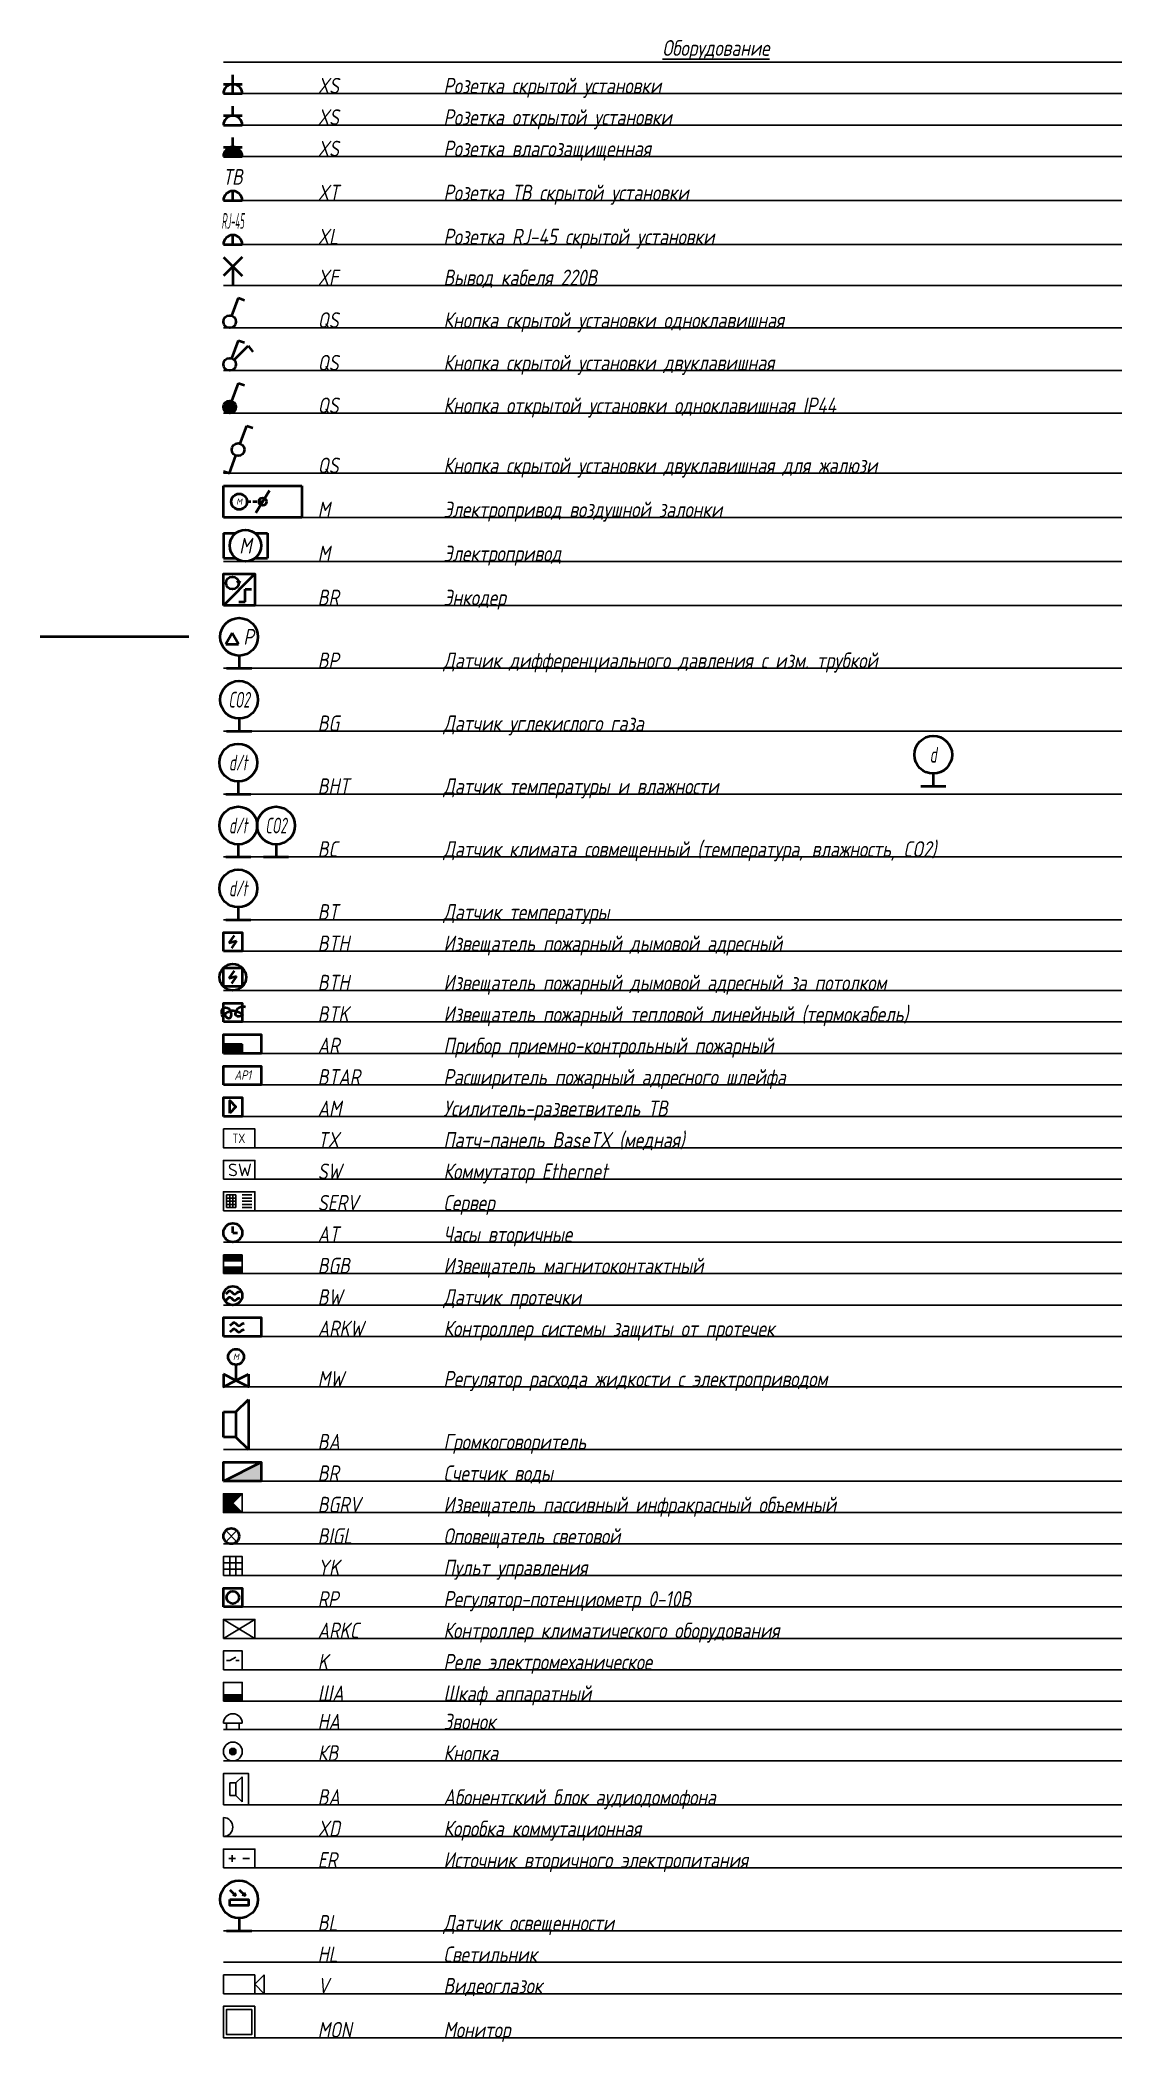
# Model space of a CAD drawing. Header units: millimetres. Extents: x 71472 to 71644, y 79052 to 79370.
import ezdxf
from ezdxf.enums import TextEntityAlignment as Align

# ---------------------------------------------------------------- set-up
doc = ezdxf.new("R2010")
doc.units = ezdxf.units.MM
doc.linetypes.add('DASHED', pattern=[19.05, 12.7, -6.35])
doc.layers.add('noprint', color=2, linetype='Continuous', plot=False)
doc.styles.add('GOST typeA', font='')
doc.styles.get("Standard").update_dxf_attribs({"font": 'isocpeur.ttf', "oblique": 15})
doc.styles.add('ГОСТ-ISOCPEUR', font='isocpeui.ttf', dxfattribs={"width": 0.8})
doc.styles.get('GOST typeA').set_extended_font_data('GOST type A')

# ---------------------------------------------------------------- blocks, each defined once
blk = doc.blocks.new('розетка скрытая трехполюсная')
at = {"color": 0, "lineweight": -2}
for p, q in [((-1.5, 1.5), (1.5, 1.5)), ((-1.5, 0), (1.5, 0)), ((0, 0), (0, 3))]:
    blk.add_line(p, q, dxfattribs=at)
blk.add_arc((0, 0), 1.5, 0, 180, dxfattribs=at)
blk = doc.blocks.new('розетка открытая трехполюсная')
at = {"color": 0, "lineweight": -2}
for p, q in [((-1.5, 1.5), (1.5, 1.5)), ((-1.5, 0), (1.5, 0)), ((0, 1.5), (0, 3))]:
    blk.add_line(p, q, dxfattribs=at)
blk.add_arc((0, 0), 1.5, 0, 180, dxfattribs=at)
blk = doc.blocks.new('розетка скрытая трехполюсная IP54')
at = {"lineweight": -2}
h = blk.add_hatch(color=0, dxfattribs=at)
h.paths.add_polyline_path([(0, 0), (0, 1.5, 0.414214), (-1.5, 0)])
h.paths.add_polyline_path([(1.5, 0, 0.414214), (0, 1.5), (0, 0)])
at = {"color": 0, "lineweight": -2}
for p, q in [((-1.5, 1.5), (1.5, 1.5)), ((-1.5, 0), (1.5, 0)), ((0, 0), (0, 3))]:
    blk.add_line(p, q, dxfattribs=at)
blk.add_arc((0, 0), 1.5, 0, 180, dxfattribs=at)
blk = doc.blocks.new('стац. точка')
at = {"color": 0, "lineweight": -2}
for p, q in [((-1.5, 1.5), (1.5, -1.5)), ((1.5, 1.5), (-1.5, -1.5)), ((0, 0), (0, -3))]:
    blk.add_line(p, q, dxfattribs=at)
blk = doc.blocks.new('кнопка 1')
at = {"color": 0, "lineweight": -2}
for p, q in [((0.35, 0.94), (1.39, 3.78)), ((1.39, 3.78), (2.34, 3.45))]:
    blk.add_line(p, q, dxfattribs=at)
blk.add_circle((0, 0), 1, dxfattribs=at)
blk = doc.blocks.new('кнопка 1 открытая IP44')
at = {"lineweight": -2}
blk.add_hatch(color=0, dxfattribs=at).paths.add_polyline_path([(-1, 0, 1), (1, 0, 1)])
at = {"color": 0, "lineweight": -2}
for p, q in [((0.35, 0.94), (1.39, 3.78)), ((1.39, 3.78), (2.34, 3.45))]:
    blk.add_line(p, q, dxfattribs=at)
blk.add_circle((0, 0), 1, dxfattribs=at)
blk = doc.blocks.new('дроссель d100')
at = {"color": 0, "lineweight": -2}
for p, q in [((0, 0), (0, 100)), ((0, 100), (250, 100)), ((103.4, 14.7), (146.6, 85.3)), ((250, 100), (250, 0)), ((250, 0), (0, 0))]:
    blk.add_line(p, q, dxfattribs=at)
at = {"color": 0, "linetype": 'DASHED', "lineweight": -2}
blk.add_line((75, 50), (125, 50), dxfattribs=at)
at = {"color": 0, "lineweight": -2}
for centre, radius in [((50, 50), 25), ((125, 50), 12.5)]:
    blk.add_circle(centre, radius, dxfattribs=at)
at = {"color": 0, "lineweight": -2, "style": 'ГОСТ-ISOCPEUR', "width": 0.8}
blk.add_text('M', height=20, dxfattribs=at).set_placement((50, 50), align=Align.MIDDLE_CENTER)
blk = doc.blocks.new('электродвигатель')
at = {"color": 0, "lineweight": -2}
for p, q in [((0, 4), (0, 0)), ((0, 4), (2, 4)), ((5, 4), (7, 4)), ((7, 4), (7, 0)), ((0, 0), (2, 0)), ((5, 0), (7, 0))]:
    blk.add_line(p, q, dxfattribs=at)
blk.add_circle((3.5, 2), 2.5, dxfattribs=at)
at = {"color": 0, "lineweight": -2, "style": 'ГОСТ-ISOCPEUR', "width": 0.8}
blk.add_text('M', height=2.5, rotation=360, dxfattribs=at).set_placement((3.5, 2), align=Align.MIDDLE_CENTER)
blk = doc.blocks.new('энкодер')
at = {"color": 0, "lineweight": -2}
for p, q in [((0, 0), (5, 5)), ((2.43, 3.56), (2.2, 3.9)), ((2.43, 3.56), (2.66, 3.9)), ((2.48, 0.56), (3.48, 0.56)), ((3.48, 0.56), (3.48, 2.56)), ((3.48, 2.56), (4.48, 2.56))]:
    blk.add_line(p, q, dxfattribs=at)
blk.add_lwpolyline([(0, 0), (0, 5), (5, 5), (5, 0)], close=True, dxfattribs=at)
blk.add_circle((1.43, 3.56), 1, dxfattribs=at)
blk = doc.blocks.new('кнопка жалюзи')
at = {"color": 0, "lineweight": -2}
for p, q in [((0.35, 0.94), (1.39, 3.78)), ((1.39, 3.78), (2.34, 3.45)), ((-1.39, -3.78), (-0.35, -0.94)), ((-2.34, -3.45), (-1.39, -3.78))]:
    blk.add_line(p, q, dxfattribs=at)
blk.add_circle((0, 0), 1, dxfattribs=at)
blk = doc.blocks.new('датчик CO2')
at = {"color": 0, "lineweight": -2}
for p, q in [((-2, 0), (2, 0)), ((0, 2), (0, 0))]:
    blk.add_line(p, q, dxfattribs=at)
blk.add_circle((0, 5), 3, dxfattribs=at)
at = {"color": 0, "lineweight": -2, "style": 'ГОСТ-ISOCPEUR', "width": 0.6}
blk.add_text('CO2', height=2.5, rotation=360, dxfattribs=at).set_placement((-0.01, 5), align=Align.MIDDLE_CENTER)
blk = doc.blocks.new('датчик относительной влажности')
at = {"color": 0, "lineweight": -2}
for p, q in [((-2, 0), (2, 0)), ((0, 2), (0, 0))]:
    blk.add_line(p, q, dxfattribs=at)
blk.add_circle((0, 5), 3, dxfattribs=at)
at = {"color": 0, "lineweight": -2, "style": 'ГОСТ-ISOCPEUR', "width": 0.6}
blk.add_text('d', height=2.5, rotation=360, dxfattribs=at).set_placement((-0.01, 5), align=Align.MIDDLE_CENTER)
blk = doc.blocks.new('дымовой')
at = {"color": 0, "lineweight": -2}
for p, q in [((-1.3, 2.5), (-2.11, 1.35)), ((-2.11, 1.35), (-0.89, 1.65)), ((-0.89, 1.65), (-1.71, 0.5))]:
    blk.add_line(p, q, dxfattribs=at)
blk.add_lwpolyline([(-3, 0), (-3, 3), (0, 3), (0, 0)], close=True, dxfattribs=at)
blk = doc.blocks.new('ППК')
at = {"lineweight": -2}
blk.add_hatch(color=0, dxfattribs=at).paths.add_polyline_path([(-3, 0), (-3, 1.5), (-6, 1.5), (-6, 0)])
at = {"color": 0, "lineweight": -2}
for p in [(-6, 1.5), (-3, 0)]:
    blk.add_line(p, (-3, 1.5), dxfattribs=at)
blk.add_lwpolyline([(-6, 0), (-6, 3), (0, 3), (0, 0)], close=True, dxfattribs=at)
blk = doc.blocks.new('краб ТВ')
at = {"color": 0, "lineweight": -2}
blk.add_lwpolyline([(0, 0), (0, 3), (3, 3), (3, 0)], close=True, dxfattribs=at)
blk.add_lwpolyline([(1, 0.5), (1, 2.5), (2, 1.5), (1, 0.5)], dxfattribs=at)
blk = doc.blocks.new('панель медная')
at = {"color": 0}
blk.add_lwpolyline([(0, 3), (5, 3), (5, 0), (0, 0)], close=True, dxfattribs=at)
at = {"color": 0, "style": 'GOST typeA'}
blk.add_text('TX', height=1.5, dxfattribs=at).set_placement((1.43, 0.76))
blk = doc.blocks.new('контроллер протечек')
at = {"color": 0, "lineweight": -2}
blk.add_lwpolyline([(0, 0), (0, 3), (6, 3), (6, 0)], close=True, dxfattribs=at)
at = {"color": 0, "lineweight": -2, "start_tangent": (0.745789, 0.666182), "end_tangent": (0.976749, -0.214388)}
for points in [[(1.1, 1.73), (1.77, 2.23), (2.38, 1.68), (3.32, 2.1)], [(1.1, 0.73), (1.77, 1.23), (2.38, 0.68), (3.32, 1.1)]]:
    blk.add_spline(points, degree=3, dxfattribs=at)
blk = doc.blocks.new('громкоговоритель')
at = {"color": 0, "lineweight": -2}
for p, q in [((2, 2), (4, 4)), ((4, 4), (4, -4)), ((0, -2), (0, 2)), ((0, 2), (2, 2)), ((2, 2), (2, -2)), ((2, -2), (0, -2)), ((2, -2), (4, -4))]:
    blk.add_line(p, q, dxfattribs=at)
blk = doc.blocks.new('счетчик воды')
at = {"lineweight": -2}
blk.add_hatch(color=0, dxfattribs=at).paths.add_polyline_path([(6, 0), (6, 3), (0, 0)])
at = {"color": 0, "lineweight": -2}
blk.add_line((0, 0), (6, 3), dxfattribs=at)
blk.add_lwpolyline([(0, 0), (0, 3), (6, 3), (6, 0)], close=True, dxfattribs=at)
blk = doc.blocks.new('Охранный датчик')
at = {"lineweight": -2}
blk.add_hatch(color=0, dxfattribs=at).paths.add_polyline_path([(1.5, 1.5), (3, 3), (0, 3), (0, 0), (3, 0)])
at = {"color": 0, "lineweight": -2}
for p, q in [((3, 3), (1.5, 1.5)), ((1.5, 1.5), (3, 0))]:
    blk.add_line(p, q, dxfattribs=at)
blk.add_lwpolyline([(3, 0), (0, 0), (0, 3), (3, 3)], close=True, dxfattribs=at)
blk = doc.blocks.new('клавиатура ОС')
at = {"color": 0}
for p, q in [((0, 2), (3, 2)), ((0, 1), (3, 1)), ((1, 3), (1, 0)), ((2, 3), (2, 0))]:
    blk.add_line(p, q, dxfattribs=at)
blk.add_lwpolyline([(0, 0), (3, 0), (3, 3), (0, 3)], close=True, dxfattribs=at)
blk = doc.blocks.new('регулятор')
at = {"color": 0, "lineweight": -2}
blk.add_lwpolyline([(-1.5, -1.5), (-1.5, 1.5), (1.5, 1.5), (1.5, -1.5)], close=True, dxfattribs=at)
blk.add_circle((0, 0), 1, dxfattribs=at)
blk = doc.blocks.new('маршрутизатор INET')
at = {"color": 0}
for p, q in [((0, 3), (5, 0)), ((5, 3), (0, 0))]:
    blk.add_line(p, q, dxfattribs=at)
blk.add_lwpolyline([(0, 0), (5, 0), (5, 3), (0, 3)], close=True, dxfattribs=at)
blk = doc.blocks.new('кнопка 2')
at = {"color": 0, "lineweight": -2}
for p, q in [((0.35, 0.94), (1.39, 3.78)), ((1.39, 3.78), (2.34, 3.45)), ((0.71, 0.71), (2.93, 2.93)), ((2.93, 2.93), (3.66, 2))]:
    blk.add_line(p, q, dxfattribs=at)
blk.add_circle((0, 0), 1, dxfattribs=at)
blk = doc.blocks.new('датчик давления')
at = {"color": 0, "lineweight": -2}
for p, q in [((-1.09, 5.56), (-2.09, 3.83)), ((-2.09, 3.83), (-0.09, 3.83)), ((-0.09, 3.83), (-1.09, 5.56)), ((-2, 0), (2, 0)), ((0, 2), (0, 0))]:
    blk.add_line(p, q, dxfattribs=at)
blk.add_circle((0, 5), 3, dxfattribs=at)
at = {"color": 0, "lineweight": -2, "style": 'ГОСТ-ISOCPEUR', "width": 0.8}
blk.add_text('P', height=2.5, rotation=360, dxfattribs=at).set_placement((1.5, 5), align=Align.MIDDLE_CENTER)
blk = doc.blocks.new('коммутатор')
blk.add_lwpolyline([(0, 0), (5, 0), (5, 3), (0, 3)], close=True)
blk.add_text('SW', height=2).set_placement((0.72, 0.48))
blk = doc.blocks.new('сервер')
for p, q in [((0.5, 2.5), (2, 2.5)), ((0.5, 0.5), (0.5, 2.5)), ((0.5, 2), (2, 2)), ((0.5, 1.5), (2, 1.5)), ((0.5, 1), (2, 1)), ((2, 0.5), (0.5, 0.5)), ((1, 2.5), (1, 0.5)), ((1.5, 2.5), (1.5, 0.5)), ((2, 2.5), (2, 0.5)), ((3, 2.5), (4.5, 2.5)), ((3, 2), (4.5, 2)), ((3, 1.5), (4.5, 1.5)), ((3, 1), (4.5, 1)), ((3, 0.5), (4.5, 0.5))]:
    blk.add_line(p, q)
blk.add_lwpolyline([(0, 0), (5, 0), (5, 3), (0, 3)], close=True)
blk = doc.blocks.new('часы')
at = {"color": 0, "lineweight": -2}
for q in [(9893.5, 982.52), (9894.25, 981.52)]:
    blk.add_line((9893.5, 981.52), q, dxfattribs=at)
blk.add_circle((9893.5, 981.52), 1.5, dxfattribs=at)
blk = doc.blocks.new('Геркон2')
for points in [[(3, 3), (0, 3), (0, 2), (3, 2)], [(3, 1), (0, 1), (0, 0), (3, 0)]]:
    blk.add_hatch(color=256).paths.add_polyline_path(points)
at = {"color": 0}
for p, q in [((0, 0), (0, 3)), ((0, 3), (3, 3)), ((0, 2), (3, 2)), ((0, 1), (3, 1)), ((3, 0), (0, 0)), ((3, 3), (3, 0))]:
    blk.add_line(p, q, dxfattribs=at)
blk = doc.blocks.new('датчик протечки')
at = {"color": 0, "lineweight": -2}
blk.add_circle((0, 0), 1.5, dxfattribs=at)
at = {"color": 0, "lineweight": -2, "start_tangent": (0.745789, 0.666182), "end_tangent": (0.976749, -0.214388)}
for points in [[(-1.08, 0.27), (-0.41, 0.76), (0.2, 0.22), (1.14, 0.64)], [(-1.08, -0.73), (-0.41, -0.24), (0.2, -0.78), (1.14, -0.36)]]:
    blk.add_spline(points, degree=3, dxfattribs=at)
blk = doc.blocks.new('вентиль с электроприводом')
at = {"color": 0, "linetype": 'DASHED', "lineweight": -2}
blk.add_line((0, 2.5), (0, 0), dxfattribs=at)
at = {"color": 0, "lineweight": -2}
for points in [[(-2, 1), (-2, -1), (0, 0), (-2, 1)], [(2, 1), (2, -1), (0, 0), (2, 1)]]:
    blk.add_lwpolyline(points, dxfattribs=at)
blk.add_circle((0, 3.75), 1.25, dxfattribs=at)
at = {"color": 0, "lineweight": -2, "style": 'ГОСТ-ISOCPEUR', "width": 0.8}
blk.add_text('M', height=1, rotation=360, dxfattribs=at).set_placement((0, 3.75), align=Align.MIDDLE_CENTER)
blk = doc.blocks.new('реле контроля напряжения')
at = {"color": 0, "ltscale": 100}
for p, q in [((0.5, 1.5), (1, 1.5)), ((1, 1.5), (2, 2)), ((2, 1.5), (2.5, 1.5))]:
    blk.add_line(p, q, dxfattribs=at)
blk.add_lwpolyline([(0, 0), (3, 0), (3, 3), (0, 3)], close=True, dxfattribs=at)
blk = doc.blocks.new('шкаф')
at = {"lineweight": -2}
blk.add_hatch(color=0, dxfattribs=at).paths.add_polyline_path([(3, 0), (3, 1), (0, 1), (0, 0)])
at = {"color": 0, "lineweight": -2}
blk.add_line((0, 1), (3, 1), dxfattribs=at)
blk.add_lwpolyline([(0, 0), (3, 0), (3, 3), (0, 3)], close=True, dxfattribs=at)
blk = doc.blocks.new('звонок')
at = {"color": 0, "lineweight": -2}
for p, q in [((-1.5, 0), (1.5, 0)), ((-1, 0), (-1, -1)), ((1, 0), (1, -1))]:
    blk.add_line(p, q, dxfattribs=at)
blk.add_arc((0, 0), 1.5, 0, 180, dxfattribs=at)
blk = doc.blocks.new('тревожная кнопка')
at = {"lineweight": -2}
h = blk.add_hatch(color=0, dxfattribs=at)
h.dxf.hatch_style = 1
edge = h.paths.add_edge_path()
edge.add_arc((0, 0), 0.5, 0, 360)
at = {"color": 0, "lineweight": -2}
for radius in [1.5, 0.5]:
    blk.add_circle((0, 0), radius, dxfattribs=at)
blk = doc.blocks.new('аудиодомофон')
at = {"color": 0, "lineweight": -2}
for p, q in [((1, 1.5), (1, 3.5)), ((1, 3.5), (2, 3.5)), ((2, 3.5), (3, 4.5)), ((2, 3.5), (2, 1.5)), ((3, 4.5), (3, 0.5)), ((2, 1.5), (1, 1.5)), ((2, 1.5), (3, 0.5))]:
    blk.add_line(p, q, dxfattribs=at)
blk.add_lwpolyline([(0, 0), (0, 5), (4, 5), (4, 0)], close=True, dxfattribs=at)
blk = doc.blocks.new('коробка коммутационная')
at = {"color": 0}
blk.add_line((0, 3), (0, 0), dxfattribs=at)
blk.add_arc((0, 1.5), 1.5, 270, 90, dxfattribs=at)
blk = doc.blocks.new('ИП')
at = {"color": 0}
for p, q in [((0.86, 1.5), (1.91, 1.5)), ((1.38, 0.97), (1.38, 2.03)), ((4.14, 1.5), (3.09, 1.5))]:
    blk.add_line(p, q, dxfattribs=at)
blk.add_lwpolyline([(0, 0), (5, 0), (5, 3), (0, 3)], close=True, dxfattribs=at)
blk = doc.blocks.new('розетка ТВ')
at = {"color": 0, "lineweight": -2}
for p, q in [((-1.5, 0), (1.5, 0)), ((0, 0), (0, 1.5))]:
    blk.add_line(p, q, dxfattribs=at)
blk.add_arc((0, 0), 1.5, 0, 180, dxfattribs=at)
at = {"color": 0, "lineweight": -2, "style": 'ГОСТ-ISOCPEUR', "width": 0.8}
blk.add_text('ТВ', height=2.5, dxfattribs=at).set_placement((0, 2.5), align=Align.CENTER)
blk = doc.blocks.new('розетка RJ-45')
at = {"color": 0, "lineweight": -2}
for p, q in [((-1.5, 0), (1.5, 0)), ((0, 0), (0, 1.5))]:
    blk.add_line(p, q, dxfattribs=at)
blk.add_arc((0, 0), 1.5, 0, 180, dxfattribs=at)
at = {"color": 0, "lineweight": -2, "style": 'ГОСТ-ISOCPEUR', "width": 0.4}
blk.add_text('RJ-45', height=2.5, dxfattribs=at).set_placement((0, 2.5), align=Align.CENTER)
blk = doc.blocks.new('фотоэлемент')
at = {"color": 0, "lineweight": -2}
for p, q in [((-1.48, 6.52), (-0.51, 5.55)), ((0.02, 6.52), (0.99, 5.55)), ((-0.51, 5.55), (-1.02, 5.74)), ((-0.51, 5.55), (-0.7, 6.06)), ((0.99, 5.55), (0.48, 5.74)), ((0.99, 5.55), (0.8, 6.06)), ((-2, 0), (2, 0)), ((0, 2), (0, 0))]:
    blk.add_line(p, q, dxfattribs=at)
blk.add_lwpolyline([(-1.5, 5), (1.5, 5), (1.5, 4), (-1.5, 4)], close=True, dxfattribs=at)
blk.add_circle((0, 5), 3, dxfattribs=at)
blk = doc.blocks.new('датчик температуры и влажности')
at = {"color": 0, "lineweight": -2}
for p, q in [((-2, 0), (2, 0)), ((0, 2), (0, 0))]:
    blk.add_line(p, q, dxfattribs=at)
blk.add_circle((0, 5), 3, dxfattribs=at)
at = {"color": 0, "lineweight": -2, "style": 'ГОСТ-ISOCPEUR', "width": 0.6}
blk.add_text('d/t', height=2.5, rotation=360, dxfattribs=at).set_placement((-0.01, 5), align=Align.MIDDLE_CENTER)
blk = doc.blocks.new('монитор')
at = {"color": 0}
for points in [[(5, 5), (0, 5), (0, 0), (5, 0)], [(4.5, 4.5), (0.5, 4.5), (0.5, 0.5), (4.5, 0.5)]]:
    blk.add_lwpolyline(points, close=True, dxfattribs=at)
blk = doc.blocks.new('видеокамера 800х600')
at = {"color": 0}
for p, q in [((0, 0), (0, 3)), ((0, 3), (5, 3)), ((5, 0), (0, 0)), ((5, 3), (5, 0)), ((5, 1.5), (6.5, 3)), ((6.5, 0), (5, 1.5)), ((6.5, 3), (6.5, 0))]:
    blk.add_line(p, q, dxfattribs=at)
blk = doc.blocks.new('термокабель')
at = {"color": 0, "lineweight": -2}
blk.add_lwpolyline([(0, -3), (0, 0), (3, 0), (3, -3)], close=True, dxfattribs=at)
at = {"color": 0, "lineweight": -2, "start_tangent": (-0.152057, 0.988372), "end_tangent": (0.951223, -0.308505)}
blk.add_spline([(-0.11, -2.2), (-0.11, -0.88), (0.87, -0.88), (0.87, -2.44), (0.27, -1.84), (0.75, -1.36), (1.53, -1.18), (2.99, -1.99), (2.01, -1.99), (2.01, -1.36), (2.78, -0.58), (3.53, -0.58)], degree=3, dxfattribs=at)
blk = doc.blocks.new('расширитель ДПЛС 1 шлейф')
at = {"color": 0, "lineweight": -2}
blk.add_lwpolyline([(0, -3), (0, 0), (6, 0), (6, -3)], close=True, dxfattribs=at)
at = {"color": 0, "lineweight": -2, "style": 'ГОСТ-ISOCPEUR', "width": 0.8}
blk.add_text('АР1', height=1.5, dxfattribs=at).set_placement((1.75, -2.2))

msp = doc.modelspace()

# ---------------------------------------------------------------- linework, layer by layer
at = {"linetype": 'DASHED', "lineweight": 40, "ltscale": 10}
msp.add_line((71495.45, 79275.34), (71471.79, 79275.34), dxfattribs=at)
for p, q in [((71503.08, 79131.47), (71501.32, 79133.23)), ((71501.32, 79131.47), (71503.08, 79133.23))]:
    msp.add_line(p, q)
at = {"lineweight": 40}
for centre, radius in [((71502.45, 79221.22), 2.12), ((71502.2, 79132.35), 1.25)]:
    msp.add_circle(centre, radius, dxfattribs=at)
at = {"layer": 'noprint'}
for p, q in [((71500.95, 79366.72), (71643.86, 79366.72)), ((71500.95, 79361.72), (71643.86, 79361.72)), ((71500.95, 79356.72), (71643.86, 79356.72)), ((71500.95, 79351.72), (71643.86, 79351.72)), ((71500.95, 79344.72), (71643.86, 79344.72)), ((71500.95, 79337.72), (71643.86, 79337.72)), ((71500.95, 79331.22), (71643.86, 79331.22)), ((71500.95, 79324.45), (71643.86, 79324.45)), ((71500.95, 79317.67), (71643.86, 79317.67)), ((71500.95, 79310.89), (71643.86, 79310.89)), ((71500.95, 79301.34), (71643.86, 79301.34)), ((71500.95, 79294.34), (71643.86, 79294.34)), ((71500.95, 79287.34), (71643.86, 79287.34)), ((71500.95, 79280.34), (71643.86, 79280.34)), ((71500.95, 79270.34), (71643.86, 79270.34)), ((71500.95, 79260.34), (71643.86, 79260.34)), ((71500.95, 79250.34), (71643.86, 79250.34)), ((71500.95, 79240.34), (71643.86, 79240.34)), ((71500.95, 79230.34), (71643.86, 79230.34)), ((71500.95, 79225.34), (71643.86, 79225.34)), ((71500.95, 79219.1), (71643.86, 79219.1)), ((71500.95, 79214.1), (71643.86, 79214.1)), ((71500.95, 79209.1), (71643.86, 79209.1)), ((71500.95, 79204.1), (71643.86, 79204.1)), ((71500.95, 79199.1), (71643.86, 79199.1)), ((71500.95, 79194.1), (71643.86, 79194.1)), ((71500.95, 79189.1), (71643.86, 79189.1)), ((71500.95, 79184.1), (71643.86, 79184.1)), ((71500.95, 79179.1), (71643.86, 79179.1)), ((71500.95, 79174.1), (71643.86, 79174.1)), ((71500.95, 79169.1), (71643.86, 79169.1)), ((71500.95, 79164.1), (71643.86, 79164.1)), ((71500.95, 79156.1), (71643.86, 79156.1)), ((71500.95, 79146.1), (71643.86, 79146.1)), ((71500.95, 79141.1), (71643.86, 79141.1)), ((71500.95, 79136.1), (71643.86, 79136.1)), ((71500.95, 79131.1), (71643.86, 79131.1)), ((71500.95, 79126.1), (71643.86, 79126.1)), ((71500.95, 79121.1), (71643.86, 79121.1)), ((71500.95, 79116.1), (71643.86, 79116.1)), ((71500.95, 79111.1), (71643.86, 79111.1)), ((71500.95, 79106.1), (71643.86, 79106.1)), ((71500.95, 79101.6), (71643.86, 79101.6)), ((71500.95, 79096.6), (71643.86, 79096.6)), ((71500.95, 79089.6), (71643.86, 79089.6)), ((71500.95, 79084.6), (71643.86, 79084.6)), ((71500.95, 79079.6), (71643.86, 79079.6)), ((71500.95, 79069.6), (71643.86, 79069.6)), ((71500.95, 79064.6), (71643.86, 79064.6)), ((71500.95, 79059.6), (71643.86, 79059.6)), ((71500.95, 79052.6), (71643.86, 79052.6))]:
    msp.add_line(p, q, dxfattribs=at)

# ---------------------------------------------------------------- block references
at = {"lineweight": 40}
for name, p in [('розетка скрытая трехполюсная', (71502.45, 79361.72)), ('розетка открытая трехполюсная', (71502.45, 79356.72)), ('розетка скрытая трехполюсная IP54', (71502.45, 79351.72)), ('розетка ТВ', (71502.45, 79344.72)), ('розетка RJ-45', (71502.45, 79337.72)), ('стац. точка', (71502.45, 79334.22)), ('кнопка 1', (71501.95, 79325.45)), ('кнопка 2', (71501.95, 79318.67)), ('кнопка 1 открытая IP44', (71501.95, 79311.89)), ('кнопка жалюзи', (71503.29, 79305.12)), ('электродвигатель', (71500.95, 79287.84)), ('энкодер', (71500.95, 79280.34)), ('датчик давления', (71503.45, 79270.34)), ('датчик CO2', (71503.45, 79260.34)), ('датчик температуры и влажности', (71503.32, 79250.34)), ('датчик температуры и влажности', (71503.32, 79240.34)), ('датчик CO2', (71509.32, 79240.34)), ('датчик температуры и влажности', (71503.32, 79230.34)), ('дымовой', (71503.95, 79225.34)), ('дымовой', (71503.95, 79219.72)), ('термокабель', (71500.95, 79217.1)), ('ППК', (71506.95, 79209.1)), ('расширитель ДПЛС 1 шлейф', (71500.95, 79207.1)), ('краб ТВ', (71500.95, 79199.1)), ('панель медная', (71500.95, 79194.1)), ('часы', (61608.95, 78199.08)), ('датчик протечки', (71502.45, 79170.6)), ('контроллер протечек', (71500.95, 79164.1)), ('вентиль с электроприводом', (71502.95, 79157.1)), ('громкоговоритель', (71500.95, 79150.1)), ('счетчик воды', (71500.95, 79141.1)), ('регулятор', (71502.45, 79122.6)), ('фотоэлемент', (71503.45, 79069.6))]:
    msp.add_blockref(name, p, dxfattribs=at)
at = {"lineweight": 40, "xscale": 0.05, "yscale": 0.05, "zscale": 0.05}
msp.add_blockref('дроссель d100', (71500.95, 79294.34), dxfattribs=at)
at = {"color": 0}
for name, p in [('коммутатор', (71500.95, 79189.1)), ('сервер', (71500.95, 79184.1))]:
    msp.add_blockref(name, p, dxfattribs=at)
for name, p in [('Геркон2', (71500.95, 79174.1)), ('Охранный датчик', (71500.95, 79136.1)), ('Охранный датчик', (71500.95, 79136.1)), ('клавиатура ОС', (71500.95, 79126.1)), ('маршрутизатор INET', (71500.95, 79116.1)), ('реле контроля напряжения', (71500.95, 79111.1)), ('шкаф', (71500.95, 79106.1)), ('звонок', (71502.45, 79102.6)), ('тревожная кнопка', (71502.45, 79098.1)), ('аудиодомофон', (71500.95, 79089.6)), ('коробка коммутационная', (71500.95, 79084.6)), ('ИП', (71500.95, 79079.6)), ('монитор', (71500.95, 79052.6))]:
    msp.add_blockref(name, p)
at = {"color": 1}
msp.add_blockref('видеокамера 800х600', (71500.95, 79059.6), dxfattribs=at)
at = {"layer": 'noprint', "lineweight": 40}
msp.add_blockref('датчик относительной влажности', (71613.85, 79251.6), dxfattribs=at)

# ---------------------------------------------------------------- texts
at = {"ltscale": 10, "style": 'ГОСТ-ISOCPEUR', "width": 0.8}
msp.add_text('%%UОборудование', height=2.5, dxfattribs=at).set_placement((71579.28, 79367.72), align=Align.CENTER)
at = {"style": 'ГОСТ-ISOCPEUR', "width": 0.8}
for s, p in [('XS', (71515.95, 79361.72)), ('Розетка скрытой установки', (71535.95, 79361.72)), ('XS', (71515.95, 79356.72)), ('Розетка открытой установки', (71535.95, 79356.72)), ('XS', (71515.95, 79351.72)), ('XT', (71515.95, 79344.72)), ('XL', (71515.95, 79337.72)), ('XF', (71515.95, 79331.22)), ('QS', (71515.95, 79324.45)), ('QS', (71515.95, 79317.67)), ('QS', (71515.95, 79310.89)), ('QS', (71515.95, 79301.34)), ('M', (71515.95, 79294.34)), ('M', (71515.95, 79287.34)), ('BR', (71515.95, 79280.34)), ('BP', (71515.95, 79270.34)), ('BG', (71515.95, 79260.34)), ('BHT', (71515.95, 79250.34)), ('BC', (71515.95, 79240.34)), ('BT', (71515.95, 79230.34)), ('BTH', (71515.95, 79225.34)), ('BTH', (71515.95, 79219.1)), ('BTK', (71515.95, 79214.1)), ('AR', (71515.95, 79209.1)), ('BTAR', (71515.95, 79204.1)), ('AM', (71515.95, 79199.1)), ('TX', (71515.95, 79194.1)), ('Патч-панель BaseTX (медная)', (71535.95, 79194.1)), ('SW', (71515.95, 79189.1)), ('Коммутатор Ethernet', (71535.95, 79189.1)), ('SERV', (71515.95, 79184.1)), ('Сервер', (71535.95, 79184.1)), ('AT', (71515.95, 79179.1)), ('Часы вторичные', (71535.95, 79179.1)), ('BGB', (71515.95, 79174.1)), ('Извещатель магнитоконтактный', (71535.95, 79174.1)), ('BW', (71515.95, 79169.1)), ('Датчик протечки', (71535.95, 79169.1)), ('ARKW', (71515.95, 79164.1)), ('MW', (71515.95, 79156.1)), ('BA', (71515.95, 79146.1)), ('BR', (71515.95, 79141.1)), ('BGRV', (71515.95, 79136.1)), ('Извещатель пассивный инфракрасный объемный', (71535.95, 79136.1)), ('BIGL', (71515.95, 79131.1)), ('YK', (71515.95, 79126.1)), ('RP', (71515.95, 79121.1)), ('ARKC', (71515.95, 79116.1)), ('K', (71515.95, 79111.1)), ('Реле электромеханическое', (71535.95, 79111.1)), ('ША', (71515.95, 79106.1)), ('Шкаф аппаратный', (71535.95, 79106.1)), ('HA', (71515.95, 79101.6)), ('Звонок', (71535.95, 79101.6)), ('КВ', (71515.95, 79096.6)), ('Кнопка', (71535.95, 79096.6)), ('BA', (71515.95, 79089.6)), ('Абонентский блок аудиодомофона', (71535.95, 79089.6)), ('XD', (71515.95, 79084.6)), ('Коробка коммутационная', (71535.95, 79084.6)), ('ER', (71515.95, 79079.6)), ('Источник вторичного электропитания', (71535.95, 79079.6)), ('BL', (71515.95, 79069.6)), ('HL', (71515.95, 79064.6)), ('V', (71515.95, 79059.6)), ('MON', (71515.95, 79052.6))]:
    msp.add_text(s, height=2.5, dxfattribs=at).set_placement(p)
at = {"linetype": 'Continuous', "style": 'ГОСТ-ISOCPEUR', "width": 0.8}
for s, p in [('Розетка влагозащищенная', (71535.95, 79351.72)), ('Розетка ТВ скрытой установки', (71535.95, 79344.72)), ('Розетка RJ-45 скрытой установки', (71535.95, 79337.72)), ('Вывод кабеля 220В', (71535.95, 79331.22)), ('Кнопка скрытой установки одноклавишная', (71535.95, 79324.45)), ('Кнопка скрытой установки двуклавишная', (71535.95, 79317.67)), ('Кнопка открытой установки одноклавишная IP44', (71535.95, 79310.89)), ('Кнопка скрытой установки двуклавишная для жалюзи', (71535.95, 79301.34)), ('Электропривод воздушной залонки', (71535.95, 79294.34)), ('Электропривод', (71535.95, 79287.34)), ('Энкодер', (71535.95, 79280.34)), ('Датчик дифференциального давления с изм. трубкой', (71535.95, 79270.34)), ('Датчик углекислого газа', (71535.95, 79260.34)), ('Датчик температуры и влажности', (71535.95, 79250.34)), ('Датчик климата совмещенный (температура, влажность, CO2)', (71535.95, 79240.34)), ('Датчик температуры', (71535.95, 79230.34)), ('Извещатель пожарный дымовой адресный', (71535.95, 79225.34)), ('Извещатель пожарный дымовой адресный за потолком', (71535.95, 79219.1)), ('Извещатель пожарный тепловой линейный (термокабель)', (71535.95, 79214.1)), ('Прибор приемно-контрольный пожарный', (71535.95, 79209.1)), ('Расширитель пожарный адресного шлейфа', (71535.95, 79204.1)), ('Усилитель-разветвитель ТВ', (71535.95, 79199.1)), ('Контроллер системы защиты от протечек', (71535.95, 79164.1)), ('Регулятор расхода жидкости с электроприводом', (71535.95, 79156.1)), ('Громкоговоритель', (71535.95, 79146.1)), ('Счетчик воды', (71535.95, 79141.1)), ('Оповещатель световой', (71535.95, 79131.1)), ('Пульт управления', (71535.95, 79126.1)), ('Регулятор-потенциометр 0-10В', (71535.95, 79121.1)), ('Контроллер климатического оборудования', (71535.95, 79116.1)), ('Датчик освещенности', (71535.95, 79069.6)), ('Светильник', (71535.95, 79064.6)), ('Видеоглазок', (71535.95, 79059.6)), ('Монитор', (71535.95, 79052.6))]:
    msp.add_text(s, height=2.5, dxfattribs=at).set_placement(p)

doc.saveas('drawing.dxf')
